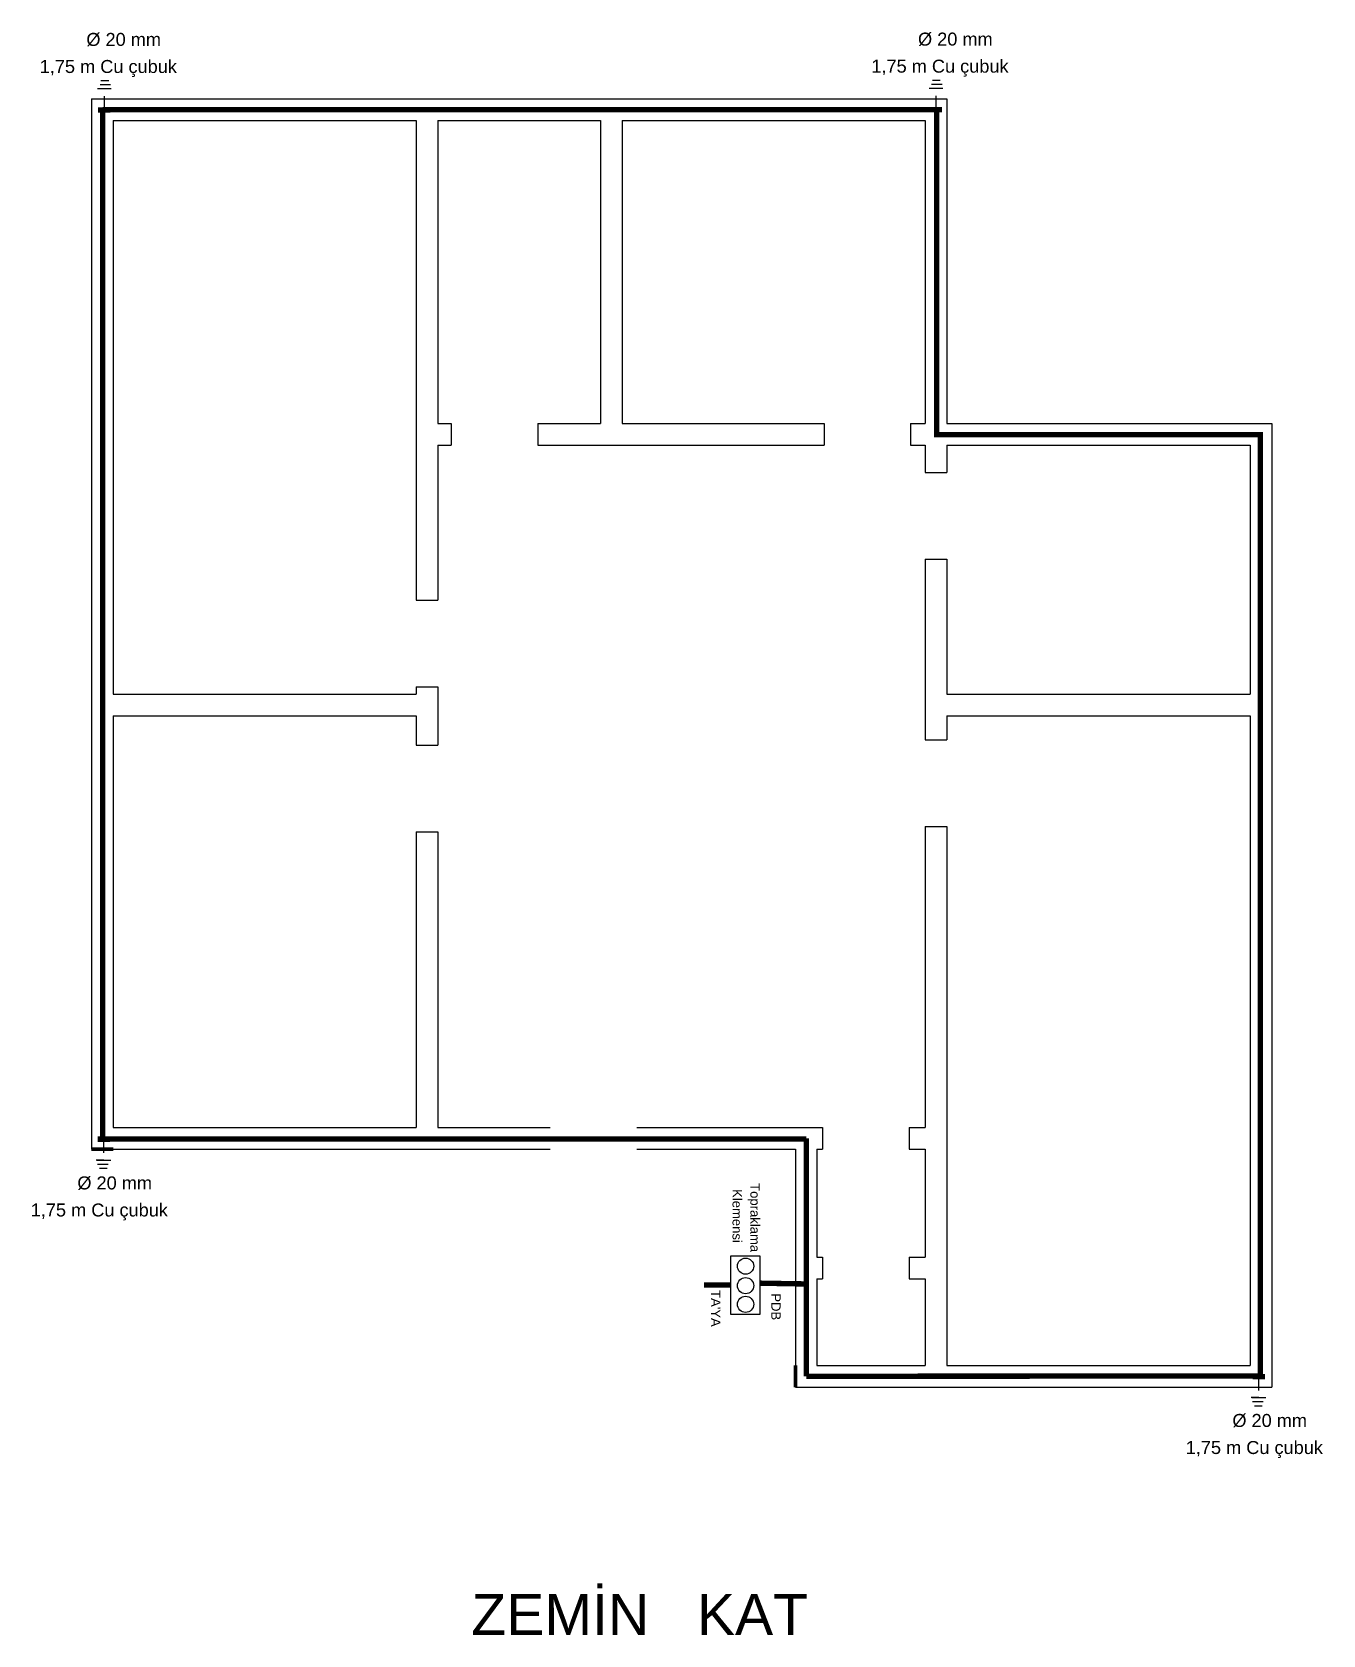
# Model space of a CAD drawing. Header units: millimetres. Extents: x 635 to 12891, y 1434 to 3689.
# Drawn here: x 1689 to 2881, y 1700 to 3180 of the extents above; entities that cross this region are included whole.
import ezdxf

# ---------------------------------------------------------------- set-up
doc = ezdxf.new("R2010")
doc.units = ezdxf.units.MM
doc.linetypes.add('DASHDOT', pattern=[25.4, 12.7, -6.35, 0, -6.35])
doc.linetypes.add('DASHED', pattern=[19.05, 12.7, -6.35])
doc.layers.add('duvar', color=10, linetype='Continuous', lineweight=30)
doc.layers.add('ZİL', color=53, linetype='DASHDOT', lineweight=20)
doc.layers.add('GÖRÜNÜŞLER', color=8, linetype='Continuous')
doc.layers.add('Tarama', color=42, linetype='Continuous')
doc.styles.add('TXTX', font='arial.ttf')

# ---------------------------------------------------------------- blocks, each defined once
blk = doc.blocks.new('Topraklama Klemensi')
at = {"layer": 'GÖRÜNÜŞLER'}
for p, q in [((-26.75, 27.125), (0, 27.125)), ((-26.75, -27.125), (-26.75, 27.125)), ((0, 27.125), (0, -27.125)), ((0, -27.125), (-26.75, -27.125))]:
    blk.add_line(p, q, dxfattribs=at)
for centre in [(-13.25, 17.625), (-13.25, -0.375), (-13.25, -17.625)]:
    blk.add_circle(centre, 7.5, dxfattribs=at)

msp = doc.modelspace()

# ---------------------------------------------------------------- linework, layer by layer
at = {"color": 3, "linetype": 'DASHED', "lineweight": 25}
for p, q in [((1762.1, 3127.8), (1749.2, 3127.8)), ((1761.4, 3131.5), (1751.7, 3131.5)), ((1759.7, 3135.3), (1752.6, 3135.3)), ((1755.9, 3108.4), (1755.9, 3127.8)), ((2530, 3128.1), (2517.1, 3128.1)), ((2529.4, 3131.8), (2519.6, 3131.8)), ((2527.6, 3135.6), (2520.5, 3135.6)), ((2523.8, 3108.7), (2523.8, 3128.1)), ((1755, 2157.7), (1755, 2138.4)), ((1755.1, 2138.4), (1748.2, 2138.4)), ((1748.9, 2138.4), (1761.7, 2138.4)), ((1749.5, 2134.6), (1759.3, 2134.6)), ((1751.3, 2130.9), (1758.3, 2130.9)), ((2821.6, 1938.4), (2821.6, 1919)), ((2821.7, 1919), (2814.8, 1919)), ((2815.5, 1919), (2828.3, 1919)), ((2816.1, 1915.3), (2825.9, 1915.3)), ((2817.9, 1911.5), (2824.9, 1911.5))]:
    msp.add_line(p, q, dxfattribs=at)
for p, q in [((1743.8, 3118.6), (1743.8, 2148.6)), ((1743.8, 3118.6), (2533.8, 3118.6)), ((2533.8, 3118.6), (2533.8, 2980)), ((1763.8, 3098.6), (1763.8, 2568.6)), ((1763.8, 3098.6), (2043.8, 3098.6)), ((2043.8, 3098.6), (2043.8, 2655.5)), ((2063.8, 3098.6), (2063.8, 2818.6)), ((2063.8, 3098.6), (2213.8, 3098.6)), ((2213.8, 3098.6), (2213.8, 2818.6)), ((2233.8, 3098.6), (2233.8, 2818.6)), ((2233.8, 3098.6), (2513.8, 3098.6)), ((2513.8, 3098.6), (2513.8, 2980)), ((2513.8, 2980), (2513.8, 2818.6)), ((2533.8, 2980), (2533.8, 2818.6)), ((2063.8, 2818.6), (2075.9, 2818.6)), ((2075.9, 2818.6), (2075.9, 2798.6)), ((2155.9, 2818.6), (2213.8, 2818.6)), ((2155.9, 2818.6), (2155.9, 2798.6)), ((2233.8, 2818.6), (2420.3, 2818.6)), ((2420.3, 2818.6), (2420.3, 2798.6)), ((2500.3, 2818.6), (2513.8, 2818.6)), ((2500.3, 2818.6), (2500.3, 2798.6)), ((2533.8, 2818.6), (2833.8, 2818.6)), ((2833.8, 2818.6), (2833.8, 2452)), ((2063.8, 2798.6), (2063.8, 2655.5)), ((2063.8, 2798.6), (2075.9, 2798.6)), ((2155.9, 2798.6), (2420.3, 2798.6)), ((2500.3, 2798.6), (2513.8, 2798.6)), ((2513.8, 2798.6), (2513.8, 2773.4)), ((2533.8, 2798.6), (2533.8, 2773.4)), ((2533.8, 2798.6), (2813.8, 2798.6)), ((2813.8, 2798.6), (2813.8, 2568.6)), ((2513.8, 2773.4), (2533.8, 2773.4)), ((2513.8, 2693.4), (2513.8, 2526.5)), ((2513.8, 2693.4), (2533.8, 2693.4)), ((2533.8, 2693.4), (2533.8, 2568.6)), ((2043.8, 2655.5), (2063.8, 2655.5)), ((1763.8, 2568.6), (2043.8, 2568.6)), ((2043.8, 2575.5), (2043.8, 2568.6)), ((2043.8, 2575.5), (2063.8, 2575.5)), ((2063.8, 2575.5), (2063.8, 2521.7)), ((2533.8, 2568.6), (2813.8, 2568.6)), ((1763.8, 2548.6), (1763.8, 2168.6)), ((1763.8, 2548.6), (2043.8, 2548.6)), ((2043.8, 2548.6), (2043.8, 2521.7)), ((2533.8, 2548.6), (2533.8, 2526.5)), ((2533.8, 2548.6), (2813.8, 2548.6)), ((2813.8, 2548.6), (2813.8, 2452)), ((2043.8, 2521.7), (2063.8, 2521.7)), ((2513.8, 2526.5), (2533.8, 2526.5)), ((2513.8, 2446.5), (2513.8, 2168.6)), ((2513.8, 2446.5), (2533.8, 2446.5)), ((2533.8, 2446.5), (2533.8, 1948.6)), ((2813.8, 2452), (2813.8, 1948.6)), ((2833.8, 2452), (2833.8, 1928.6)), ((2043.8, 2441.7), (2043.8, 2168.6)), ((2043.8, 2441.7), (2063.8, 2441.7)), ((2063.8, 2441.7), (2063.8, 2168.6)), ((1763.8, 2168.6), (2043.8, 2168.6)), ((2063.8, 2168.6), (2167.4, 2168.6)), ((2247.4, 2168.6), (2419, 2168.6)), ((2393.8, 2168.6), (2419, 2168.6)), ((2419, 2168.6), (2419, 2148.6)), ((2499, 2168.6), (2513.8, 2168.6)), ((2499, 2168.6), (2513.8, 2168.6)), ((2499, 2168.6), (2499, 2148.6)), ((1763.8, 2148.6), (2167.4, 2148.6)), ((2247.4, 2148.6), (2393.8, 2148.6)), ((2393.8, 2148.6), (2393.8, 1948.6)), ((2413.8, 2148.6), (2413.8, 2048.6)), ((2413.8, 2148.6), (2419, 2148.6)), ((2413.8, 2148.6), (2419, 2148.6)), ((2413.8, 2148.6), (2419, 2148.6)), ((2413.8, 2148.6), (2419, 2148.6)), ((2499, 2148.6), (2513.8, 2148.6)), ((2499, 2148.6), (2513.8, 2148.6)), ((2513.8, 2148.6), (2513.8, 2048.6)), ((2413.8, 2048.6), (2419, 2048.6)), ((2419, 2048.6), (2419, 2028.6)), ((2499, 2048.6), (2513.8, 2048.6)), ((2499, 2048.6), (2499, 2028.6)), ((2413.8, 2028.6), (2413.8, 1948.6)), ((2413.8, 2028.6), (2419, 2028.6)), ((2499, 2028.6), (2513.8, 2028.6)), ((2513.8, 2028.6), (2513.8, 1948.6)), ((2413.8, 1948.6), (2513.8, 1948.6)), ((2533.8, 1948.6), (2813.8, 1948.6)), ((2393.8, 1928.6), (2833.8, 1928.6))]:
    msp.add_line(p, q)
at = {"lineweight": 211}
for p, q in [((1763.8, 2148.6), (1743.8, 2148.6)), ((2393.8, 1948.6), (2393.8, 1928.6))]:
    msp.add_line(p, q, dxfattribs=at)
at = {"const_width": 5}
msp.add_lwpolyline([(2333.6, 2023.1), (2309.5, 2023.1)], dxfattribs=at)
at = {"layer": 'Tarama', "color": 7, "true_color": 0xffffff, "const_width": 5}
for points in [[(1749.9, 3108.4), (1761.3, 3108.3)], [(2517.9, 3108.7), (2529.2, 3108.6)], [(1749.5, 2157.7), (1760.9, 2157.7)], [(2816.1, 1938.3), (2827.5, 1938.3)]]:
    msp.add_lwpolyline(points, dxfattribs=at)
at = {"layer": 'Tarama', "const_width": 5}
for points in [[(1754.1, 3108.6), (2524.3, 3108.6), (2524.3, 2808.5), (2823.3, 2808.5), (2823.3, 1939), (2404, 1938.7)], [(1754.1, 3108.6), (1754.1, 2157.8), (2403.9, 2157.8)], [(2404, 1938.7), (2403.9, 2158.6)], [(2402.7, 2024), (2361, 2024.7)]]:
    msp.add_lwpolyline(points, dxfattribs=at)

# ---------------------------------------------------------------- block references
msp.add_blockref('Topraklama Klemensi', (2361.1, 2022.8))

# ---------------------------------------------------------------- texts
at = {"color": 2, "style": 'TXTX'}
msp.add_text('ZEMİN   KAT    ', height=37.8, dxfattribs=at).set_placement((2094.6, 1699.8))
at = {"layer": 'duvar', "color": 7, "lineweight": -2, "true_color": 0xffffff, "style": 'TXTX'}
for s, p in [('%%C 20 mm', (1739.1, 3167.5)), ('%%C 20 mm', (2507.1, 3167.8)), ('1,75 m Cu çubuk ', (1696, 3142.5)), ('1,75 m Cu çubuk ', (2464, 3142.8)), ('%%C 20 mm', (1730.8, 2111.3)), ('1,75 m Cu çubuk ', (1687.7, 2086.3)), ('%%C 20 mm', (2797.4, 1891.9)), ('1,75 m Cu çubuk ', (2754.3, 1866.9))]:
    msp.add_text(s, height=12, dxfattribs=at).set_placement(p)
at = {"layer": 'ZİL', "linetype": 'ByBlock', "lineweight": -2, "style": 'TXTX'}
for s, p in [('Klemensi', (2335.8, 2111.6)), ('Topraklama', (2352.3, 2117.1)), ("TA'YA", (2316, 2018.3)), ('PDB', (2371.6, 2015.3))]:
    msp.add_text(s, height=8.64, rotation=270, dxfattribs=at).set_placement(p)

doc.saveas('drawing.dxf')
